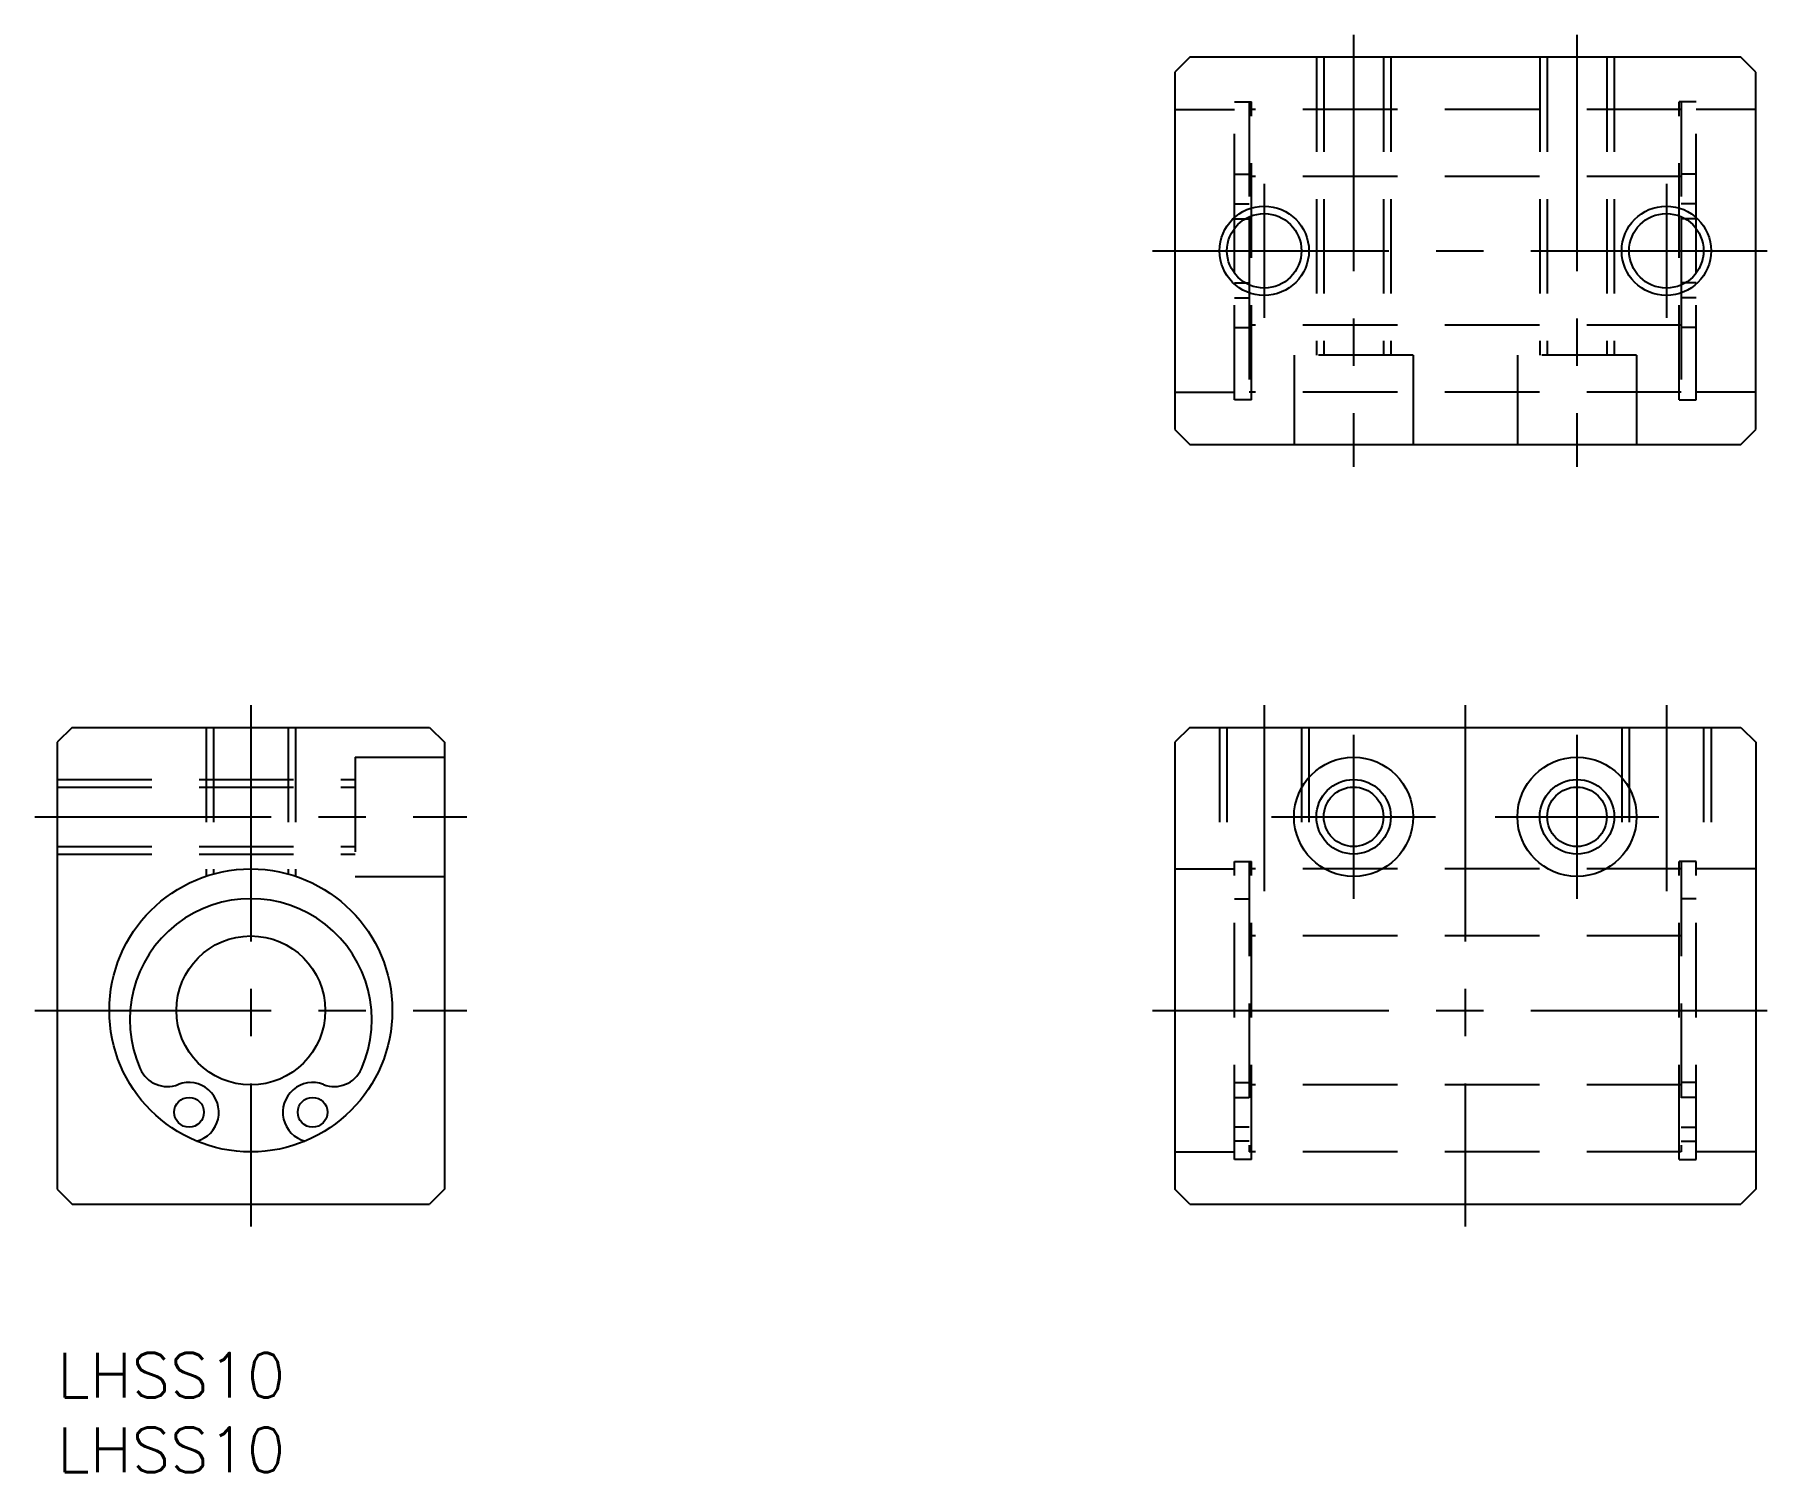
# Model space of a CAD drawing. Extents: x -2 to 116, y -8 to 88.
import ezdxf

# ---------------------------------------------------------------- set-up
doc = ezdxf.new("R2010")
doc.units = 0
doc.header["$LTSCALE"] = 0.5
doc.linetypes.add('CENTER', pattern=[50.8, 31.75, -6.35, 6.35, -6.35])
doc.linetypes.add('DASHED', pattern=[19.05, 12.7, -6.35])
for name, color, linetype in [('MSM_CENTER', 1, 'CENTER'), ('MSM_CONTINUOUS', 7, 'CONTINUOUS'), ('MSM_DASHED', 4, 'DASHED'), ('MSM_NARROW', 5, 'CONTINUOUS'), ('MSM_PART_NUMBER', 7, 'CONTINUOUS')]:
    doc.layers.add(name, color=color, linetype=linetype)
doc.styles.get("Standard").update_dxf_attribs({"font": 'txt.shx', "height": 3, "bigfont": 'bigfont.shx'})

# ---------------------------------------------------------------- blocks, each defined once
blk = doc.blocks.new('*U11')
at = {"layer": 'MSM_PART_NUMBER'}
blk.add_text('LHSS10', height=3, dxfattribs=at).set_placement((0, -3))
blk = doc.blocks.new('*U12')
at = {"layer": 'MSM_PART_NUMBER'}
blk.add_text('LHSS10', height=3, dxfattribs=at).set_placement((0, -8))

msp = doc.modelspace()

# ---------------------------------------------------------------- linework, layer by layer
at = {"layer": 'MSM_CENTER'}
for p, q in [((87.04, 88.5), (87.04, 59.5)), ((102.04, 88.5), (102.04, 59.5)), ((81.04, 78.5), (81.04, 69.5)), ((108.04, 78.5), (108.04, 69.5)), ((73.54, 74), (115.54, 74)), ((13, 43.5), (13, 8.5)), ((81.04, 43.5), (81.04, 31)), ((94.54, 43.5), (94.54, 8.5)), ((108.04, 43.5), (108.04, 31)), ((87.04, 41.5), (87.04, 30.5)), ((102.04, 41.5), (102.04, 30.5)), ((-1.5, 36), (27.5, 36)), ((81.54, 36), (92.54, 36)), ((96.54, 36), (107.54, 36)), ((-1.5, 23), (27.5, 23)), ((73.54, 23), (115.54, 23))]:
    msp.add_line(p, q, dxfattribs=at)
at = {"layer": 'MSM_CONTINUOUS'}
for p, q in [((76.04, 87), (75.04, 86)), ((113.04, 87), (76.04, 87)), ((114.04, 86), (113.04, 87)), ((75.04, 86), (75.04, 62)), ((114.04, 62), (114.04, 86)), ((80.04, 76.29), (80.04, 71.71)), ((109.04, 76.29), (109.04, 71.71)), ((79.04, 72.5), (79.04, 75.5)), ((110.04, 72.5), (110.04, 75.5)), ((75.04, 62), (76.04, 61)), ((76.04, 61), (113.04, 61)), ((84.54, 61), (84.54, 61)), ((99.54, 61), (99.54, 61)), ((113.04, 61), (114.04, 62)), ((1, 42), (0, 41)), ((0, 41), (0, 11)), ((1, 42), (25, 42)), ((25, 42), (26, 41)), ((26, 41), (26, 11)), ((76.04, 42), (75.04, 41)), ((75.04, 41), (75.04, 11)), ((76.04, 42), (113.04, 42)), ((113.04, 42), (114.04, 41)), ((114.04, 41), (114.04, 11)), ((26, 33.5), (26, 33.5)), ((26, 26), (26, 26)), ((0, 11), (1, 10)), ((26, 11), (25, 10)), ((76.04, 10), (75.04, 11)), ((114.04, 11), (113.04, 10)), ((1, 10), (25, 10)), ((76.04, 10), (113.04, 10))]:
    msp.add_line(p, q, dxfattribs=at)
for centre, radius in [((81.04, 74), 2.5), ((108.04, 74), 2.5), ((87.04, 36), 4), ((102.04, 36), 4), ((87.04, 36), 2), ((102.04, 36), 2), ((13, 23), 9.5), ((13, 23), 5), ((8.85, 16.16), 1), ((17.15, 16.16), 1)]:
    msp.add_circle(centre, radius, dxfattribs=at)
for centre, radius, start, end in [((13, 22.38), 8.12, 336.0572, 203.9428), ((7.4, 19.89), 2, 203.9428, 291.2223), ((18.6, 19.89), 2, 248.7777, 336.0572), ((8.85, 16.16), 2, 284.6994, 111.2223), ((17.15, 16.16), 2, 68.7777, 255.3006)]:
    msp.add_arc(centre, radius, start, end, dxfattribs=at)
at = {"layer": 'MSM_DASHED'}
for p, q in [((84.54, 87), (84.54, 67)), ((85.04, 87), (85.04, 67)), ((89.04, 87), (89.04, 67)), ((89.54, 87), (89.54, 67)), ((99.54, 87), (99.54, 67)), ((100.04, 87), (100.04, 67)), ((104.04, 87), (104.04, 67)), ((104.54, 87), (104.54, 67)), ((75.04, 83.5), (79.04, 83.5)), ((79.04, 84), (80.19, 84)), ((79.04, 75.5), (79.04, 84)), ((80.04, 84), (80.04, 76.29)), ((109.04, 83.5), (80.04, 83.5)), ((80.19, 64), (80.19, 84)), ((108.89, 64), (108.89, 84)), ((110.04, 84), (108.89, 84)), ((109.04, 84), (109.04, 76.29)), ((110.04, 75.5), (110.04, 84)), ((114.04, 83.5), (110.04, 83.5)), ((79.04, 79.15), (80.04, 79.15)), ((109.04, 79), (80.04, 79)), ((110.04, 79.15), (109.04, 79.15)), ((79.04, 77.15), (80.04, 77.15)), ((79.04, 76.15), (80.04, 76.15)), ((110.04, 77.15), (109.04, 77.15)), ((110.04, 76.15), (109.04, 76.15)), ((79.04, 64), (79.04, 72.5)), ((79.04, 71.85), (80.04, 71.85)), ((80.04, 71.71), (80.04, 64)), ((110.04, 71.85), (109.04, 71.85)), ((109.04, 71.71), (109.04, 64)), ((110.04, 64), (110.04, 72.5)), ((79.04, 70.85), (80.04, 70.85)), ((110.04, 70.85), (109.04, 70.85)), ((79.04, 68.85), (80.04, 68.85)), ((109.04, 69), (80.04, 69)), ((110.04, 68.85), (109.04, 68.85)), ((91.04, 67), (83.04, 67)), ((83.04, 67), (83.04, 61)), ((91.04, 67), (91.04, 61)), ((98.04, 67), (98.04, 61)), ((106.04, 67), (98.04, 67)), ((106.04, 67), (106.04, 61)), ((75.04, 64.5), (79.04, 64.5)), ((109.04, 64.5), (80.04, 64.5)), ((114.04, 64.5), (110.04, 64.5)), ((80.19, 64), (79.04, 64)), ((108.89, 64), (110.04, 64)), ((10, 42), (10, 32.01)), ((10.5, 42), (10.5, 32.17)), ((15.5, 42), (15.5, 32.17)), ((16, 42), (16, 32.01)), ((78.04, 42), (78.04, 32.5)), ((78.54, 42), (78.54, 32.5)), ((83.54, 42), (83.54, 32.5)), ((84.04, 42), (84.04, 32.5)), ((105.04, 42), (105.04, 32.5)), ((105.54, 42), (105.54, 32.5)), ((110.54, 42), (110.54, 32.5)), ((111.04, 42), (111.04, 32.5)), ((20, 40), (20, 32)), ((20, 40), (26, 40)), ((0, 38.5), (20, 38.5)), ((0, 38), (20, 38)), ((0, 34), (20, 34)), ((0, 33.5), (20, 33.5)), ((79.04, 13), (79.04, 33)), ((79.04, 33), (80.19, 33)), ((80.04, 33), (80.04, 13.5)), ((80.19, 13), (80.19, 33)), ((110.04, 33), (108.89, 33)), ((108.89, 13), (108.89, 33)), ((109.04, 33), (109.04, 13.5)), ((110.04, 13), (110.04, 33)), ((20, 32), (26, 32)), ((75.04, 32.5), (79.04, 32.5)), ((109.04, 32.5), (80.04, 32.5)), ((114.04, 32.5), (110.04, 32.5)), ((79.04, 30.5), (80.04, 30.5)), ((110.04, 30.5), (109.04, 30.5)), ((109.04, 28), (80.04, 28)), ((79.04, 18.16), (80.04, 18.16)), ((109.04, 18), (80.04, 18)), ((110.04, 18.16), (109.04, 18.16)), ((79.04, 17.16), (80.04, 17.16)), ((110.04, 17.16), (109.04, 17.16)), ((80.04, 15.16), (79.04, 15.16)), ((80.04, 14.23), (79.04, 14.23)), ((109.04, 15.16), (110.04, 15.16)), ((109.04, 14.23), (110.04, 14.23)), ((75.04, 13.5), (79.04, 13.5)), ((80.19, 13), (79.04, 13)), ((109.04, 13.5), (80.04, 13.5)), ((108.89, 13), (110.04, 13)), ((114.04, 13.5), (110.04, 13.5))]:
    msp.add_line(p, q, dxfattribs=at)
at = {"layer": 'MSM_NARROW'}
for centre, radius in [((81.04, 74), 3), ((108.04, 74), 3), ((87.04, 36), 2.5), ((102.04, 36), 2.5)]:
    msp.add_circle(centre, radius, dxfattribs=at)

# ---------------------------------------------------------------- block references
at = {"layer": 'MSM_CONTINUOUS'}
for name in ['*U11', '*U12']:
    msp.add_blockref(name, (0, 0), dxfattribs=at)

doc.saveas('drawing.dxf')
